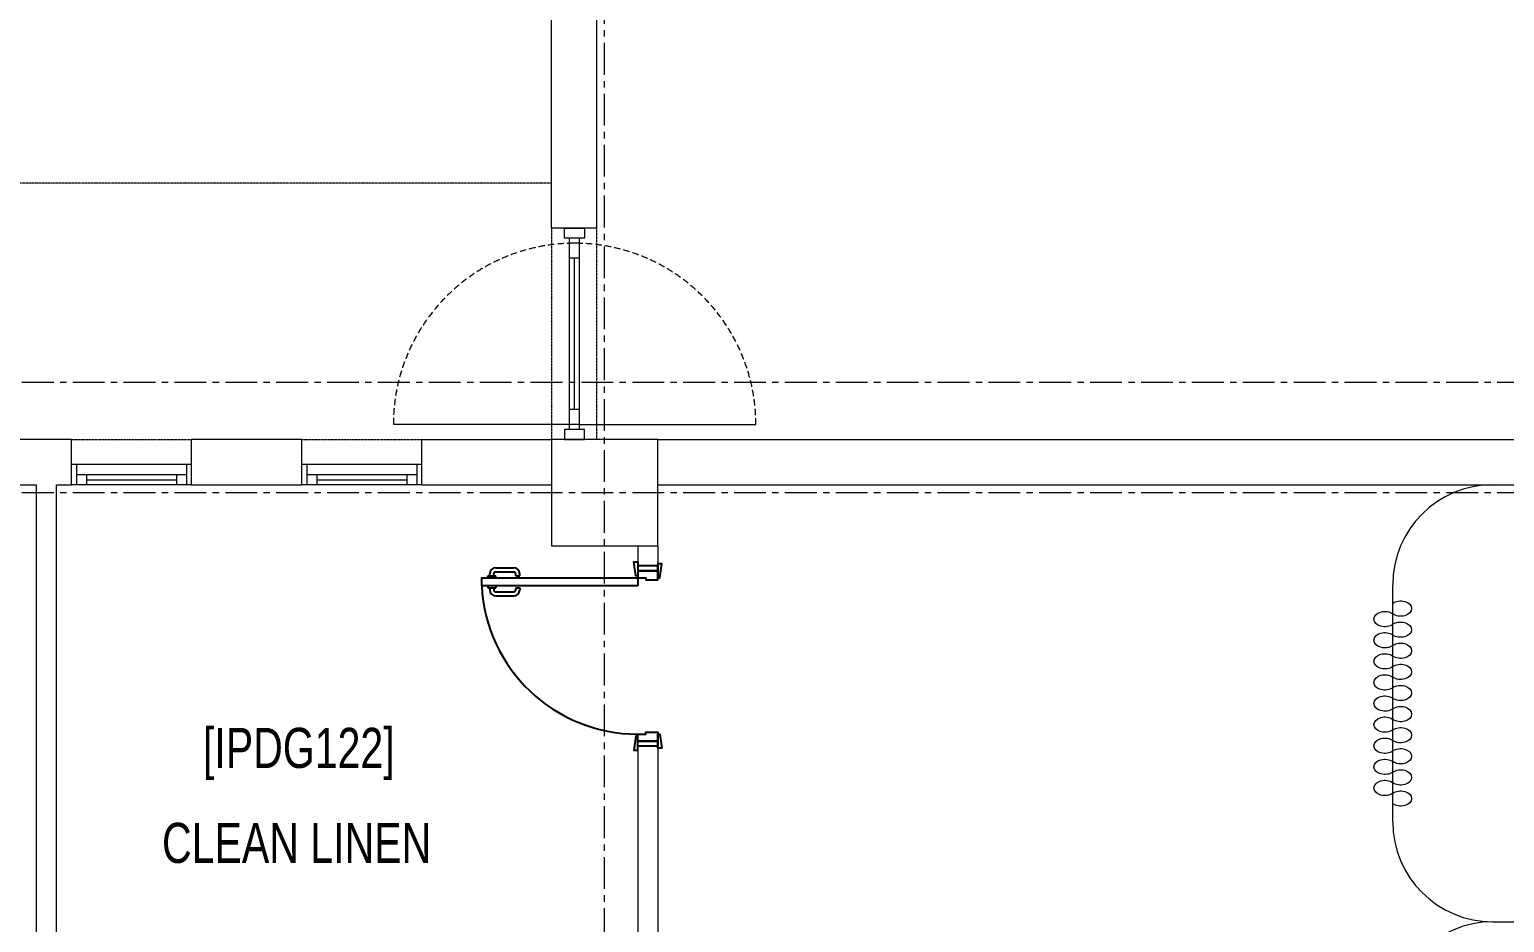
# Model space of a CAD drawing. Header units: millimetres. Extents: x 26027 to 581921, y 7230 to 233891.
# Drawn here: x 485127 to 492492, y 198350 to 202807 of the extents above; entities that cross this region are included whole.
import ezdxf

# ---------------------------------------------------------------- set-up
doc = ezdxf.new("R2010")
doc.units = ezdxf.units.MM
doc.header["$LTSCALE"] = 5
for name, pattern in [('CENTER', [50.8, 31.75, -6.35, 6.35, -6.35]), ('HIDDEN', [9.525, 6.35, -3.175]), ('HIDDEN2', [0.1875, 0.125, -0.0625])]:
    doc.linetypes.add(name, pattern=pattern)
for name, color, linetype, lineweight in [('72_EGR_BASE_TEXT', 7, 'Continuous', 5), ('Aluminum', 7, 'Continuous', 5), ('Medical Equipment and Furniture', 163, 'Continuous', 0), ('Proj', 7, 'HIDDEN2', 5), ('Structure', 20, 'Continuous', 5), ('Walls', 32, 'Continuous', 5)]:
    doc.layers.add(name, color=color, linetype=linetype, lineweight=lineweight)
doc.layers.add('axes', color=9, linetype='Continuous')
doc.layers.add('GE-ARCHITECTURAL_ELEMENTS', color=8, linetype='Continuous')
doc.layers.add('Wooden Joinery', color=7, linetype='Continuous', lineweight=5, true_color=0xffdcd1)
doc.styles.add('X3G_ENTITY_2587EA', font='swisscl.ttf', dxfattribs={"height": 200})

# ---------------------------------------------------------------- blocks, each defined once
blk = doc.blocks.new('CURTAIN')
for centre, start, end in [((-0.3386, 0.0395), 313.56836, 226.43164), ((-0.1881, 0.0395), 313.56836, 226.43164), ((-0.0376, 0.0395), 313.56836, 226.43164), ((0.1129, 0.0395), 313.56836, 226.43164), ((0.2633, 0.0395), 313.56836, 226.43164), ((0.4138, 0.0395), 313.56836, 226.43164), ((0.5643, 0.0395), 313.56836, 226.43164), ((0.7148, 0.0395), 313.56836, 226.43164), ((0.8653, 0.0395), 313.56836, 226.43164), ((0.0376, -0.0395), 133.56836, 46.43164), ((0.1881, -0.0395), 133.56836, 46.43164), ((0.3386, -0.0395), 133.56836, 46.43164), ((0.4891, -0.0395), 133.56836, 46.43164), ((0.6396, -0.0395), 133.56836, 46.43164), ((0.79, -0.0395), 133.56836, 46.43164), ((0.9405, -0.0395), 133.56836, 46.43164), ((-0.4138, -0.0395), 133.56836, 46.43164), ((-0.2633, -0.0395), 133.56836, 46.43164), ((-0.1129, -0.0395), 133.56836, 46.43164)]:
    blk.add_arc(centre, 0.0546, start, end)
blk = doc.blocks.new('A$C72370EFE')
at = {"layer": 'GE-ARCHITECTURAL_ELEMENTS'}
for p, q in [((-0.05, -0.07), (-0.05, -0.16)), ((-0.03, -0.07), (-0.03, -0.16)), ((-0.01, -0.04), (-0.02, -0.04)), ((-0.01, -0.06), (-0.02, -0.06)), ((-0.01, -0.03), (-0.01, -0.07)), ((0, -0.03), (-0.01, -0.03)), ((0, -0.07), (-0.01, -0.07)), ((0.04, -0.03), (0.05, -0.03)), ((0.04, -0.07), (0.05, -0.07)), ((0.05, -0.03), (0.05, -0.07)), ((0.05, -0.04), (0.06, -0.04)), ((0.05, -0.06), (0.06, -0.06)), ((0.07, -0.07), (0.07, -0.16)), ((0.09, -0.07), (0.09, -0.16)), ((-0.01, -0.17), (-0.02, -0.17)), ((-0.01, -0.19), (-0.02, -0.19)), ((-0.01, -0.17), (-0.01, -0.19)), ((0.05, -0.17), (0.06, -0.17)), ((0.05, -0.17), (0.05, -0.19)), ((0.05, -0.19), (0.06, -0.19))]:
    blk.add_line(p, q, dxfattribs=at)
for centre, radius, start, end in [((-0.02, -0.07), 0.03, 90, 180), ((-0.02, -0.07), 0.01, 90, 180), ((0.06, -0.07), 0.03, 0, 90), ((0.06, -0.07), 0.01, 0, 90), ((-0.02, -0.16), 0.03, 180, 270), ((-0.02, -0.16), 0.01, 180, 270), ((0.06, -0.16), 0.01, 270, 0), ((0.06, -0.16), 0.03, 270, 0)]:
    blk.add_arc(centre, radius, start, end, dxfattribs=at)
blk = doc.blocks.new('A$C41DF7AD3')
at = {"layer": 'GE-ARCHITECTURAL_ELEMENTS', "elevation": 0}
for points in [[(820, 780), (820, 1559), (860, 1559), (860, 780)], [(70, 780), (70, 790), (0, 800), (0, 780)], [(870, 780), (870, 790), (940, 800), (940, 780)], [(80, 680), (80, 670), (10, 660), (10, 680)], [(860, 680), (860, 670), (930, 660), (930, 680)]]:
    blk.add_lwpolyline(points, close=True, dxfattribs=at)
for points in [[(45, 780), (45, 680), (20, 680), (20, 780), (45, 780)], [(45, 780), (80, 780), (80, 740), (90, 740), (90, 680), (45, 680), (45, 780)], [(895, 780), (860, 780), (860, 740), (850, 740), (850, 680), (895, 680), (895, 780)], [(895, 780), (895, 680), (920, 680), (920, 780), (895, 780)]]:
    blk.add_lwpolyline(points, dxfattribs=at)
at = {"layer": 'GE-ARCHITECTURAL_ELEMENTS'}
blk.add_arc((860, 780, 0), 780, 92.9397, 180, dxfattribs=at)
at = {"layer": 'GE-ARCHITECTURAL_ELEMENTS', "xscale": 999.9999999998856, "yscale": 999.9999999998856, "zscale": 999.9999999998856}
blk.add_blockref('A$C72370EFE', (820, 1559, 0), dxfattribs=at)

msp = doc.modelspace()

# ---------------------------------------------------------------- linework, layer by layer
at = {"layer": 'Aluminum'}
for p, q in [((487823.8, 200810.3, 0), (487823.8, 201765.3, 0)), ((487873.8, 201740.3, 0), (487823.8, 201740.3, 0)), ((487873.8, 200810.3, 0), (487873.8, 201765.3, 0)), ((487873.8, 201665.3, 0), (487823.8, 201665.3, 0)), ((487848.8, 200910.3, 0), (487848.8, 201665.3, 0)), ((487873.8, 200910.3, 0), (487823.8, 200910.3, 0)), ((487823.8, 200835.3, 0), (486943.8, 200835.3, 0)), ((487873.8, 200835.3, 0), (487823.8, 200835.3, 0)), ((487873.8, 200835.3, 0), (488753.8, 200835.3, 0)), ((485936.7, 200635.3, -4.8), (485336.7, 200635.3, -4.8)), ((485361.7, 200635.3, -4.8), (485361.7, 200535.3, -4.8)), ((485911.7, 200635.3, -4.8), (485911.7, 200535.3, -4.8)), ((487086.7, 200635.3, -4.8), (486486.7, 200635.3, -4.8)), ((486511.7, 200635.3, -4.8), (486511.7, 200535.3, -4.8)), ((487061.7, 200635.3, -4.8), (487061.7, 200535.3, -4.8)), ((485911.7, 200585.3, -4.8), (485361.7, 200585.3, -4.8)), ((485411.7, 200585.3, -4.8), (485411.7, 200535.3, -4.8)), ((485411.7, 200560.3, -4.8), (485861.7, 200560.3, -4.8)), ((485861.7, 200585.3, -4.8), (485861.7, 200535.3, -4.8)), ((487061.7, 200585.3, -4.8), (486511.7, 200585.3, -4.8)), ((486561.7, 200585.3, -4.8), (486561.7, 200535.3, -4.8)), ((486561.7, 200560.3, -4.8), (487011.7, 200560.3, -4.8)), ((487011.7, 200585.3, -4.8), (487011.7, 200535.3, -4.8)), ((485936.7, 200535.3, -4.8), (485336.7, 200535.3, -4.8)), ((487086.7, 200535.3, -4.8), (486486.7, 200535.3, -4.8))]:
    msp.add_line(p, q, dxfattribs=at)
at = {"layer": 'Aluminum', "elevation": 0}
for points in [[(487898.8, 201765.3), (487798.8, 201765.3), (487798.8, 201815.3), (487898.8, 201815.3)], [(487898.8, 200810.3), (487798.8, 200810.3), (487798.8, 200760.3), (487898.8, 200760.3)]]:
    msp.add_lwpolyline(points, close=True, dxfattribs=at)
at = {"layer": 'Aluminum', "linetype": 'HIDDEN'}
msp.add_arc((487848.8, 200835.3, 0), 905, 0, 180, dxfattribs=at)
at = {"layer": 'axes', "linetype": 'CENTER', "lineweight": 0}
for p, q in [((487998.8, 120285.6, 0), (487998.8, 210035.3, 0)), ((544175.8, 201045.3, 0), (460878.8, 201045.3, 0)), ((544175.8, 200495.3, 0), (460886.3, 200495.3, 0))]:
    msp.add_line(p, q, dxfattribs=at)
at = {"layer": 'Medical Equipment and Furniture'}
for p, q in [((491933.8, 198853.4, 0), (491933.8, 200035.3, 0)), ((492433.8, 198353.4, 0), (494933.8, 198353.4, 0))]:
    msp.add_line(p, q, dxfattribs=at)
for centre, start, end in [((492433.8, 200035.3, 0), 90, 180), ((492433.8, 198853.4, 0), 180, 270), ((492433.8, 197853.6, 0), 90, 180)]:
    msp.add_arc(centre, 500, start, end, dxfattribs=at)
at = {"layer": 'Proj'}
for p, q in [((487733.8, 201815.3, 0), (487733.8, 200760.3, 0)), ((487958.8, 201815.3, 0), (487958.8, 200760.3, 0)), ((485336.7, 200760.3, -2.4), (485936.7, 200760.3, -2.4)), ((486486.7, 200760.3, -2.4), (487086.7, 200760.3, -2.4))]:
    msp.add_line(p, q, dxfattribs=at)
at = {"layer": 'Proj', "elevation": 0}
msp.add_lwpolyline([(487733.8, 202040.3), (482232.7, 202040.3)], dxfattribs=at)
at = {"layer": 'Structure', "elevation": 0}
msp.add_lwpolyline([(487733.8, 200230.3), (488263.8, 200230.3), (488263.8, 200760.3), (487733.8, 200760.3)], close=True, dxfattribs=at)
at = {"layer": 'Walls'}
for p, q in [((485336.7, 200760.3, -4.7), (484062.6, 200760.3, -7.2)), ((485336.7, 200535.3, -2.4), (485336.7, 200760.3, -2.4)), ((485936.7, 200535.3, -2.4), (485936.7, 200760.3, -2.4)), ((486486.7, 200760.3, -2.4), (485936.7, 200760.3, -2.4)), ((486486.7, 200535.3, -2.4), (486486.7, 200760.3, -2.4)), ((487086.7, 200760.3, -0.2), (487733.8, 200760.3, 0)), ((487086.7, 200535.3, -2.4), (487086.7, 200760.3, -2.4)), ((488263.8, 200760.3, 0), (494933.8, 200760.3, 0)), ((484062.6, 200535.3, -7.2), (485162.1, 200535.3, -2.6)), ((485162.1, 197140.3, -2.4), (485162.1, 200535.3, -2.4)), ((485262.1, 197340.3, -2.4), (485262.1, 200535.3, -2.4)), ((485262.1, 200535.3, -0.9), (485336.7, 200535.3, -0.9)), ((485936.7, 200535.3, -0.6), (486486.7, 200535.3, -0.4)), ((487086.7, 200535.3, -0.2), (487733.8, 200535.3, 0)), ((488263.8, 200535.3, 0), (494933.8, 200535.3, 0)), ((488163.8, 200230.3, 0), (488163.8, 200130.3, 0)), ((488263.8, 200230.3, 0), (488263.8, 200130.3, 0)), ((488163.8, 200130.3, 0), (488263.8, 200130.3, 0)), ((488163.8, 199230.3, 0), (488263.8, 199230.3, 0)), ((488163.8, 199230.3, 0), (488163.8, 197340.3, -2.4)), ((488263.8, 199230.3, 0), (488263.8, 194030.3, 0))]:
    msp.add_line(p, q, dxfattribs=at)
at = {"layer": 'Walls', "elevation": 0}
msp.add_lwpolyline([(489140, 206030.3), (487958.8, 206030.3), (487958.8, 201815.3), (487733.8, 201815.3), (487733.8, 206255.3), (489140, 206255.3)], dxfattribs=at)

# ---------------------------------------------------------------- block references
at = {"layer": 'Medical Equipment and Furniture', "extrusion": (-1.26698e-09, -6.38299e-11, -1), "xscale": 699.9999999767327, "yscale": 1000, "zscale": 1000, "rotation": 269.985929888151}
msp.add_blockref('CURTAIN', (-491933.8, 199627.4, 0), dxfattribs=at)
at = {"layer": 'Wooden Joinery', "rotation": 90.00000000000001}
msp.add_blockref('A$C41DF7AD3', (488943.8, 199210.3, 0), dxfattribs=at)

# ---------------------------------------------------------------- texts
at = {"layer": '72_EGR_BASE_TEXT', "char_height": 200, "attachment_point": 2, "style": 'X3G_ENTITY_2587EA'}
for s, insert in [('[IPDG122]', (486471.8, 199321.6)), ('CLEAN LINEN', (486460.8, 198847.5))]:
    msp.add_mtext(s, dxfattribs=dict(at, insert=insert))

doc.saveas('drawing.dxf')
